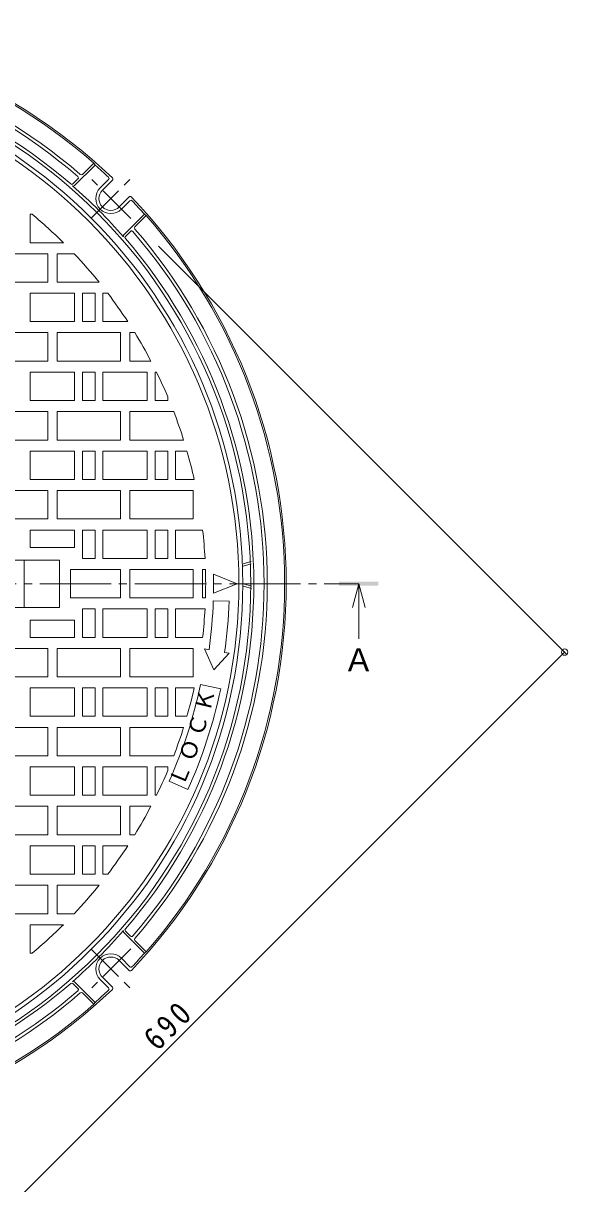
# Model space of a CAD drawing. Units: millimetres at full size, sheet at 1:5; details may follow other scales. Extents: x -844 to 950, y -675 to 704.
# Drawn here: x -254 to 90, y -66 to 669 of the extents above; entities that cross this region are included whole.
import ezdxf
from ezdxf.enums import TextEntityAlignment as Align

# ---------------------------------------------------------------- set-up
doc = ezdxf.new("R2010")
doc.units = ezdxf.units.MM
doc.header["$LTSCALE"] = 5
doc.header["$PDMODE"] = 32
doc.header["$PDSIZE"] = 4
doc.linetypes.add('CHAIN1', pattern=[8, 5, -1, 1, -1])
doc.linetypes.add('CHAIN2', pattern=[12, 9, -1, 1, -1])
for name, color, linetype, lineweight in [('0-0_通り芯', 2, 'CHAIN2', 9), ('0-1_躯体', 2, 'Continuous', 9), ('0-2_仕上', 3, 'Continuous', 9), ('0-4_その他', 7, 'Continuous', 9), ('0-5_寸法', 4, 'Continuous', 9)]:
    doc.layers.add(name, color=color, linetype=linetype, lineweight=lineweight)
doc.styles.add('ＭＳ ゴシック', font='')
doc.styles.get('ＭＳ ゴシック').set_extended_font_data('MS Gothic')

msp = doc.modelspace()

# ---------------------------------------------------------------- linework, layer by layer
at = {"layer": '0-0_通り芯'}
msp.add_line((-843.724, 313.988), (-41.962, 313.988), dxfattribs=at)
at = {"layer": '0-1_躯体'}
for p, q in [((-221.835, 566.109), (-208.77, 579.174)), ((-216.833, 573.232), (-209.696, 580.369)), ((-209.696, 580.369), (-208.77, 579.174)), ((-222.859, 567.206), (-219.669, 570.397)), ((-205.609, 564.657), (-200.264, 570.002)), ((-204.194, 563.243), (-197.903, 569.535)), ((-193.588, 552.637), (-187.296, 558.928)), ((-192.174, 551.222), (-186.829, 556.567)), ((-190.722, 534.996), (-177.657, 548.061)), ((-183.599, 539.998), (-176.462, 547.135)), ((-176.462, 547.135), (-177.657, 548.061)), ((-189.625, 533.972), (-186.435, 537.162)), ((-110.139, 328.037), (-115.083, 326.539)), ((-110.077, 326.488), (-115.027, 324.988)), ((-109.857, 310.925), (-114.847, 312.423)), ((-109.846, 312.488), (-114.843, 313.988)), ((-190.722, 92.98), (-177.657, 79.915)), ((-189.625, 94.004), (-186.435, 90.814)), ((-183.599, 87.978), (-176.462, 80.841)), ((-193.588, 75.339), (-187.296, 69.048)), ((-192.174, 76.754), (-186.829, 71.409)), ((-176.462, 80.841), (-177.657, 79.915)), ((-222.859, 60.77), (-219.669, 57.58)), ((-221.835, 61.867), (-208.77, 48.802)), ((-205.609, 63.319), (-200.264, 57.974)), ((-204.194, 64.733), (-197.903, 58.441)), ((-216.833, 54.744), (-209.696, 47.608)), ((-209.696, 47.608), (-208.77, 48.802))]:
    msp.add_line(p, q, dxfattribs=at)
at = {"layer": '0-1_躯体', "linetype": 'CHAIN1'}
for p, q in [((-186.151, 545.2), (-211.631, 570.68)), ((-211.631, 545.2), (-186.151, 570.68)), ((-186.151, 82.776), (-211.631, 57.297)), ((-211.631, 82.776), (-186.151, 57.297))]:
    msp.add_line(p, q, dxfattribs=at)
at = {"layer": '0-1_躯体'}
for centre, radius, start, end in [((-442.843, 313.988), 355, 46.37589, 133.62411), ((-442.843, 313.988), 354, 48.80634, 131.19366), ((-442.843, 313.988), 343, 49.08412, 130.91588), ((-442.843, 313.988), 341, 49.13226, 130.86774), ((-442.843, 313.988), 334.5, 49.18776, 130.81224), ((-442.843, 313.988), 332.5, 0, 180), ((-442.843, 313.988), 327.5, 0, 180), ((-442.843, 313.988), 353.714, 46.70592, 48.56593), ((-223.566, 567.913), 1, 229.18901, 315), ((-222.542, 566.816), 1, 228.93085, 315), ((-442.843, 313.988), 334.342, 41.0672, 48.9328), ((-220.376, 571.104), 1, 315, 49.13313), ((-217.54, 573.939), 1, 229.08647, 314.99849), ((-200.971, 570.709), 1, 315.00151, 46.70743), ((-198.61, 570.242), 1, 315, 46.37465), ((-198.891, 557.94), 9.5, 135.00032, 314.99985), ((-198.891, 557.94), 7.5, 135.0002, 314.9998), ((-186.589, 558.221), 1, 43.62543, 135), ((-442.843, 313.988), 355, 0.00001, 43.62413), ((-186.122, 555.86), 1, 43.29092, 135), ((-442.843, 313.988), 353.714, 41.43407, 43.29411), ((-442.843, 313.988), 354, 0, 41.19368), ((-185.727, 536.455), 1, 40.86687, 135), ((-442.843, 313.988), 341, 0, 40.86775), ((-182.892, 539.291), 1, 135.00151, 220.91353), ((-442.843, 313.988), 343, 0, 40.91589), ((-190.015, 534.289), 1, 135, 221.06915), ((-188.918, 533.265), 1, 135, 220.81099), ((-442.843, 313.988), 334.5, 0, 40.81224), ((-442.843, 313.988), 332.5, 180, 0), ((-442.843, 313.988), 327.5, 180, 0), ((-442.843, 313.988), 334.5, 319.18776, 0), ((-442.843, 313.988), 355, 316.37587, 359.99999), ((-442.843, 313.988), 341, 319.13225, 0), ((-442.843, 313.988), 343, 319.08411, 0), ((-442.843, 313.988), 354, 318.80632, 0), ((-442.843, 313.988), 334.342, 311.0672, 318.9328), ((-190.015, 93.687), 1, 138.93085, 225), ((-188.918, 94.711), 1, 139.18901, 225), ((-185.727, 91.521), 1, 225, 319.13313), ((-182.892, 88.685), 1, 139.08647, 224.99849), ((-198.891, 70.036), 9.5, 45.00015, 224.99968), ((-198.891, 70.036), 7.5, 45.0002, 224.9998), ((-442.843, 313.988), 353.714, 316.70589, 318.56593), ((-186.589, 69.755), 1, 225, 316.37457), ((-186.122, 72.116), 1, 225, 316.70908), ((-442.843, 313.988), 334.5, 274.18776, 310.81224), ((-223.566, 60.063), 1, 45, 130.81099), ((-222.542, 61.16), 1, 45, 131.06915), ((-442.843, 313.988), 355, 271.37591, 313.62411), ((-442.843, 313.988), 343, 274.08412, 310.91588), ((-442.843, 313.988), 341, 274.13226, 310.86774), ((-220.376, 56.873), 1, 310.86687, 45), ((-217.54, 54.037), 1, 45.00151, 130.91353), ((-442.843, 313.988), 353.714, 311.43407, 313.29408), ((-200.971, 57.267), 1, 313.29257, 44.99849), ((-198.61, 57.734), 1, 313.62535, 45), ((-442.843, 313.988), 354, 273.80636, 311.19366)]:
    msp.add_arc(centre, radius, start, end, dxfattribs=at)
at = {"layer": '0-2_仕上'}
for p, q in [((-249.843, 547.988), (-249.843, 529.988)), ((-249.843, 547.988), (-248.781, 547.988)), ((-249.843, 529.988), (-228.927, 529.988)), ((-232.843, 522.988), (-232.843, 504.988)), ((-232.843, 522.988), (-222.083, 522.988)), ((-278.843, 504.988), (-238.843, 504.988)), ((-232.843, 504.988), (-206.337, 504.988)), ((-249.843, 497.988), (-221.843, 497.988)), ((-221.843, 497.988), (-221.843, 479.988)), ((-216.843, 497.988), (-208.843, 497.988)), ((-208.843, 497.988), (-208.843, 479.988)), ((-203.843, 497.988), (-203.843, 479.988)), ((-203.843, 497.988), (-200.851, 497.988)), ((-203.843, 479.988), (-188.166, 479.988)), ((-232.843, 472.988), (-232.843, 454.988)), ((-186.843, 472.988), (-186.843, 454.988)), ((-186.843, 472.988), (-183.739, 472.988)), ((-278.843, 454.988), (-238.843, 454.988)), ((-232.843, 454.988), (-192.843, 454.988)), ((-186.843, 454.988), (-173.52, 454.988)), ((-249.843, 447.988), (-221.843, 447.988)), ((-221.843, 447.988), (-221.843, 429.988)), ((-216.843, 447.988), (-208.843, 447.988)), ((-208.843, 447.988), (-208.843, 429.988)), ((-203.843, 447.988), (-175.843, 447.988)), ((-175.843, 447.988), (-175.843, 429.988)), ((-170.843, 447.988), (-169.969, 447.988)), ((-162.843, 432.377), (-162.843, 429.988)), ((-232.843, 422.988), (-232.843, 404.988)), ((-186.843, 422.988), (-186.843, 404.988)), ((-186.843, 422.988), (-159.056, 422.988)), ((-278.843, 404.988), (-238.843, 404.988)), ((-232.843, 404.988), (-192.843, 404.988)), ((-186.843, 404.988), (-152.783, 404.988)), ((-249.843, 397.988), (-221.843, 397.988)), ((-221.843, 397.988), (-221.843, 379.988)), ((-216.843, 397.988), (-208.843, 397.988)), ((-208.843, 397.988), (-208.843, 379.988)), ((-203.843, 397.988), (-175.843, 397.988)), ((-175.843, 397.988), (-175.843, 379.988)), ((-170.843, 397.988), (-162.843, 397.988)), ((-162.843, 397.988), (-162.843, 379.988)), ((-157.843, 397.988), (-157.843, 379.988)), ((-157.843, 397.988), (-150.679, 397.988)), ((-157.843, 379.988), (-146.094, 379.988)), ((-232.843, 372.988), (-232.843, 354.988)), ((-186.843, 372.988), (-186.843, 354.988)), ((-278.843, 354.988), (-238.843, 354.988)), ((-232.843, 354.988), (-192.843, 354.988)), ((-186.843, 354.988), (-146.843, 354.988)), ((-249.843, 347.988), (-221.843, 347.988)), ((-249.843, 347.988), (-249.843, 336.988)), ((-221.843, 347.988), (-221.843, 336.988)), ((-216.843, 347.988), (-208.843, 347.988)), ((-208.843, 347.988), (-208.843, 329.988)), ((-203.843, 347.988), (-175.843, 347.988)), ((-175.843, 347.988), (-175.843, 329.988)), ((-170.843, 347.988), (-162.843, 347.988)), ((-162.843, 347.988), (-162.843, 329.988)), ((-157.843, 347.988), (-157.843, 329.988)), ((-157.843, 347.988), (-140.75, 347.988)), ((-249.843, 336.988), (-221.843, 336.988)), ((-287.343, 328.988), (-231.343, 328.988)), ((-253.843, 328.988), (-253.843, 298.988)), ((-231.343, 298.988), (-231.343, 328.988)), ((-157.843, 329.988), (-139.264, 329.988)), ((-224.343, 322.988), (-192.843, 322.988)), ((-224.343, 322.988), (-224.343, 304.988)), ((-192.843, 322.988), (-192.843, 304.988)), ((-186.843, 322.988), (-146.843, 322.988)), ((-186.843, 304.988), (-186.843, 322.988)), ((-146.843, 304.988), (-146.843, 322.988)), ((-140.843, 322.988), (-138.976, 322.988)), ((-140.843, 304.988), (-140.843, 322.988)), ((-133.843, 319.988), (-118.843, 313.988)), ((-133.843, 319.988), (-133.843, 307.988)), ((-133.843, 307.988), (-118.843, 313.988)), ((-224.343, 304.988), (-192.843, 304.988)), ((-186.843, 304.988), (-146.843, 304.988)), ((-140.843, 304.988), (-138.976, 304.988)), ((-124.037, 302.855), (-134.031, 303.204)), ((-287.343, 298.988), (-231.343, 298.988)), ((-208.843, 279.988), (-208.843, 297.988)), ((-175.843, 279.988), (-175.843, 297.988)), ((-162.843, 279.988), (-162.843, 297.988)), ((-157.843, 279.988), (-157.843, 297.988)), ((-157.843, 297.988), (-139.264, 297.988)), ((-249.843, 279.988), (-249.843, 290.988)), ((-249.843, 290.988), (-221.843, 290.988)), ((-221.843, 279.988), (-221.843, 290.988)), ((-249.843, 279.988), (-221.843, 279.988)), ((-216.843, 279.988), (-208.843, 279.988)), ((-203.843, 279.988), (-175.843, 279.988)), ((-170.843, 279.988), (-162.843, 279.988)), ((-157.843, 279.988), (-140.75, 279.988)), ((-278.843, 272.988), (-238.843, 272.988)), ((-232.843, 272.988), (-192.843, 272.988)), ((-232.843, 254.988), (-232.843, 272.988)), ((-186.843, 272.988), (-146.843, 272.988)), ((-186.843, 254.988), (-186.843, 272.988)), ((-136.683, 272.189), (-139.64, 272.71)), ((-123.871, 269.93), (-126.828, 270.451)), ((-129.347, 247.353), (-142.063, 250.055)), ((-221.843, 229.988), (-221.843, 247.988)), ((-208.843, 229.988), (-208.843, 247.988)), ((-175.843, 229.988), (-175.843, 247.988)), ((-162.843, 229.988), (-162.843, 247.988)), ((-157.843, 229.988), (-157.843, 247.988)), ((-157.843, 247.988), (-146.094, 247.988)), ((-249.843, 229.988), (-221.843, 229.988)), ((-216.843, 229.988), (-208.843, 229.988)), ((-203.843, 229.988), (-175.843, 229.988)), ((-170.843, 229.988), (-162.843, 229.988)), ((-157.843, 229.988), (-150.679, 229.988)), ((-278.843, 222.988), (-238.843, 222.988)), ((-232.843, 222.988), (-192.843, 222.988)), ((-232.843, 204.988), (-232.843, 222.988)), ((-186.843, 204.988), (-186.843, 222.988)), ((-186.843, 222.988), (-152.783, 222.988)), ((-186.843, 204.988), (-159.056, 204.988)), ((-221.843, 179.988), (-221.843, 197.988)), ((-208.843, 179.988), (-208.843, 197.988)), ((-175.843, 179.988), (-175.843, 197.988)), ((-162.843, 195.599), (-162.843, 197.988)), ((-150.052, 183.629), (-161.928, 188.917)), ((-249.843, 179.988), (-221.843, 179.988)), ((-216.843, 179.988), (-208.843, 179.988)), ((-203.843, 179.988), (-175.843, 179.988)), ((-170.843, 179.988), (-169.969, 179.988)), ((-278.843, 172.988), (-238.843, 172.988)), ((-232.843, 172.988), (-192.843, 172.988)), ((-232.843, 154.988), (-232.843, 172.988)), ((-186.843, 154.988), (-186.843, 172.988)), ((-186.843, 172.988), (-173.52, 172.988)), ((-186.843, 154.988), (-183.739, 154.988)), ((-221.843, 129.988), (-221.843, 147.988)), ((-208.843, 129.988), (-208.843, 147.988)), ((-203.843, 129.988), (-203.843, 147.988)), ((-203.843, 147.988), (-188.166, 147.988)), ((-249.843, 129.988), (-221.843, 129.988)), ((-216.843, 129.988), (-208.843, 129.988)), ((-203.843, 129.988), (-200.851, 129.988)), ((-278.843, 122.988), (-238.843, 122.988)), ((-232.843, 104.988), (-232.843, 122.988)), ((-232.843, 122.988), (-206.337, 122.988)), ((-232.843, 104.988), (-222.083, 104.988)), ((-249.843, 79.988), (-249.843, 97.988)), ((-249.843, 97.988), (-228.927, 97.988)), ((-249.843, 79.988), (-248.781, 79.988))]:
    msp.add_line(p, q, dxfattribs=at)
for points in [[(-278.843, 522.988), (-238.843, 522.988), (-238.843, 504.988)], [(-249.843, 497.988), (-249.843, 479.988), (-221.843, 479.988)], [(-216.843, 497.988), (-216.843, 479.988), (-208.843, 479.988)], [(-278.843, 472.988), (-238.843, 472.988), (-238.843, 454.988)], [(-232.843, 472.988), (-192.843, 472.988), (-192.843, 454.988)], [(-249.843, 447.988), (-249.843, 429.988), (-221.843, 429.988)], [(-216.843, 447.988), (-216.843, 429.988), (-208.843, 429.988)], [(-203.843, 447.988), (-203.843, 429.988), (-175.843, 429.988)], [(-170.843, 447.988), (-170.843, 429.988), (-162.843, 429.988)], [(-278.843, 422.988), (-238.843, 422.988), (-238.843, 404.988)], [(-232.843, 422.988), (-192.843, 422.988), (-192.843, 404.988)], [(-249.843, 397.988), (-249.843, 379.988), (-221.843, 379.988)], [(-216.843, 397.988), (-216.843, 379.988), (-208.843, 379.988)], [(-203.843, 397.988), (-203.843, 379.988), (-175.843, 379.988)], [(-170.843, 397.988), (-170.843, 379.988), (-162.843, 379.988)], [(-278.843, 372.988), (-238.843, 372.988), (-238.843, 354.988)], [(-232.843, 372.988), (-192.843, 372.988), (-192.843, 354.988)], [(-186.843, 372.988), (-146.843, 372.988), (-146.843, 354.988)], [(-216.843, 347.988), (-216.843, 329.988), (-208.843, 329.988)], [(-203.843, 347.988), (-203.843, 329.988), (-175.843, 329.988)], [(-170.843, 347.988), (-170.843, 329.988), (-162.843, 329.988)], [(-216.843, 279.988), (-216.843, 297.988), (-208.843, 297.988)], [(-203.843, 279.988), (-203.843, 297.988), (-175.843, 297.988)], [(-170.843, 279.988), (-170.843, 297.988), (-162.843, 297.988)], [(-278.843, 254.988), (-238.843, 254.988), (-238.843, 272.988)], [(-232.843, 254.988), (-192.843, 254.988), (-192.843, 272.988)], [(-186.843, 254.988), (-146.843, 254.988), (-146.843, 272.988)], [(-123.871, 269.93), (-133.613, 259.463), (-139.64, 272.71)], [(-249.843, 229.988), (-249.843, 247.988), (-221.843, 247.988)], [(-216.843, 229.988), (-216.843, 247.988), (-208.843, 247.988)], [(-203.843, 229.988), (-203.843, 247.988), (-175.843, 247.988)], [(-170.843, 229.988), (-170.843, 247.988), (-162.843, 247.988)], [(-278.843, 204.988), (-238.843, 204.988), (-238.843, 222.988)], [(-232.843, 204.988), (-192.843, 204.988), (-192.843, 222.988)], [(-249.843, 179.988), (-249.843, 197.988), (-221.843, 197.988)], [(-216.843, 179.988), (-216.843, 197.988), (-208.843, 197.988)], [(-203.843, 179.988), (-203.843, 197.988), (-175.843, 197.988)], [(-170.843, 179.988), (-170.843, 197.988), (-162.843, 197.988)], [(-278.843, 154.988), (-238.843, 154.988), (-238.843, 172.988)], [(-232.843, 154.988), (-192.843, 154.988), (-192.843, 172.988)], [(-249.843, 129.988), (-249.843, 147.988), (-221.843, 147.988)], [(-216.843, 129.988), (-216.843, 147.988), (-208.843, 147.988)], [(-278.843, 104.988), (-238.843, 104.988), (-238.843, 122.988)]]:
    msp.add_lwpolyline(points, dxfattribs=at)
msp.add_circle((-442.843, 313.988), 325, dxfattribs=at)
for radius, start, end in [(304, 45.27776, 50.33029), (304, 38.92406, 43.43257), (304, 33.09663, 37.24782), (304, 27.63364, 31.53551), (304, 22.91953, 26.1543), (304, 17.41811, 21.01135), (304, 12.53906, 16.04045), (304, 3.01697, 6.42152), (304, 358.30347, 1.69655), (309, 352.22562, 358), (319, 352.15582, 358), (304, 353.57848, 356.98303), (307.5, 336.00006, 348.00005), (304, 343.95955, 347.46094), (320.5, 336.00005, 348.00003), (304, 338.98865, 342.58189), (304, 333.8457, 337.08047), (304, 328.46449, 332.36636), (304, 322.75218, 326.90337), (304, 316.56743, 321.07594), (304, 309.66971, 314.72224)]:
    msp.add_arc((-442.843, 313.988), radius, start, end, dxfattribs=at)
at = {"layer": '0-4_その他'}
for p, q in [((89.452, 269.597), (-168.688, 527.737)), ((-399.513, -217.246), (88.391, 270.658))]:
    msp.add_line(p, q, dxfattribs=at)
msp.add_point((88.391, 270.658), dxfattribs=at)
at = {"layer": '0-5_寸法'}
for q in [(-45.962, 298.988), (-41.962, 278.988), (-37.962, 298.988)]:
    msp.add_line((-41.962, 313.988), q, dxfattribs=at)
msp.add_solid([(-54.462, 312.738), (-29.462, 312.738), (-54.462, 315.238), (-29.462, 315.238)], dxfattribs=at)

# ---------------------------------------------------------------- texts
at = {"layer": '0-2_仕上', "color": 6, "style": 'ＭＳ ゴシック'}
for s, rotation, p in [('Ｋ', 76.502, (-133.16, 231.482)), ('Ｃ', 73.499, (-138.018, 215.253)), ('Ｏ', 70.501, (-143.72, 199.304)), ('Ｌ', 67.5, (-150.25, 183.675))]:
    msp.add_text(s, height=10.26, rotation=rotation, dxfattribs=at).set_placement(p, align=Align.BOTTOM_LEFT)
at = {"layer": '0-4_その他', "color": 2, "insert": (-169.173, 17.337), "char_height": 14.66, "attachment_point": 7, "rotation": 45, "style": 'ＭＳ ゴシック'}
msp.add_mtext('\\T1.27;\\W0.9;690', dxfattribs=at)
at = {"layer": '0-5_寸法', "color": 2, "style": 'ＭＳ ゴシック'}
msp.add_text('Ａ', height=14.66, dxfattribs=at).set_placement((-51.962, 253.988), align=Align.BOTTOM_LEFT)

doc.saveas('drawing.dxf')
